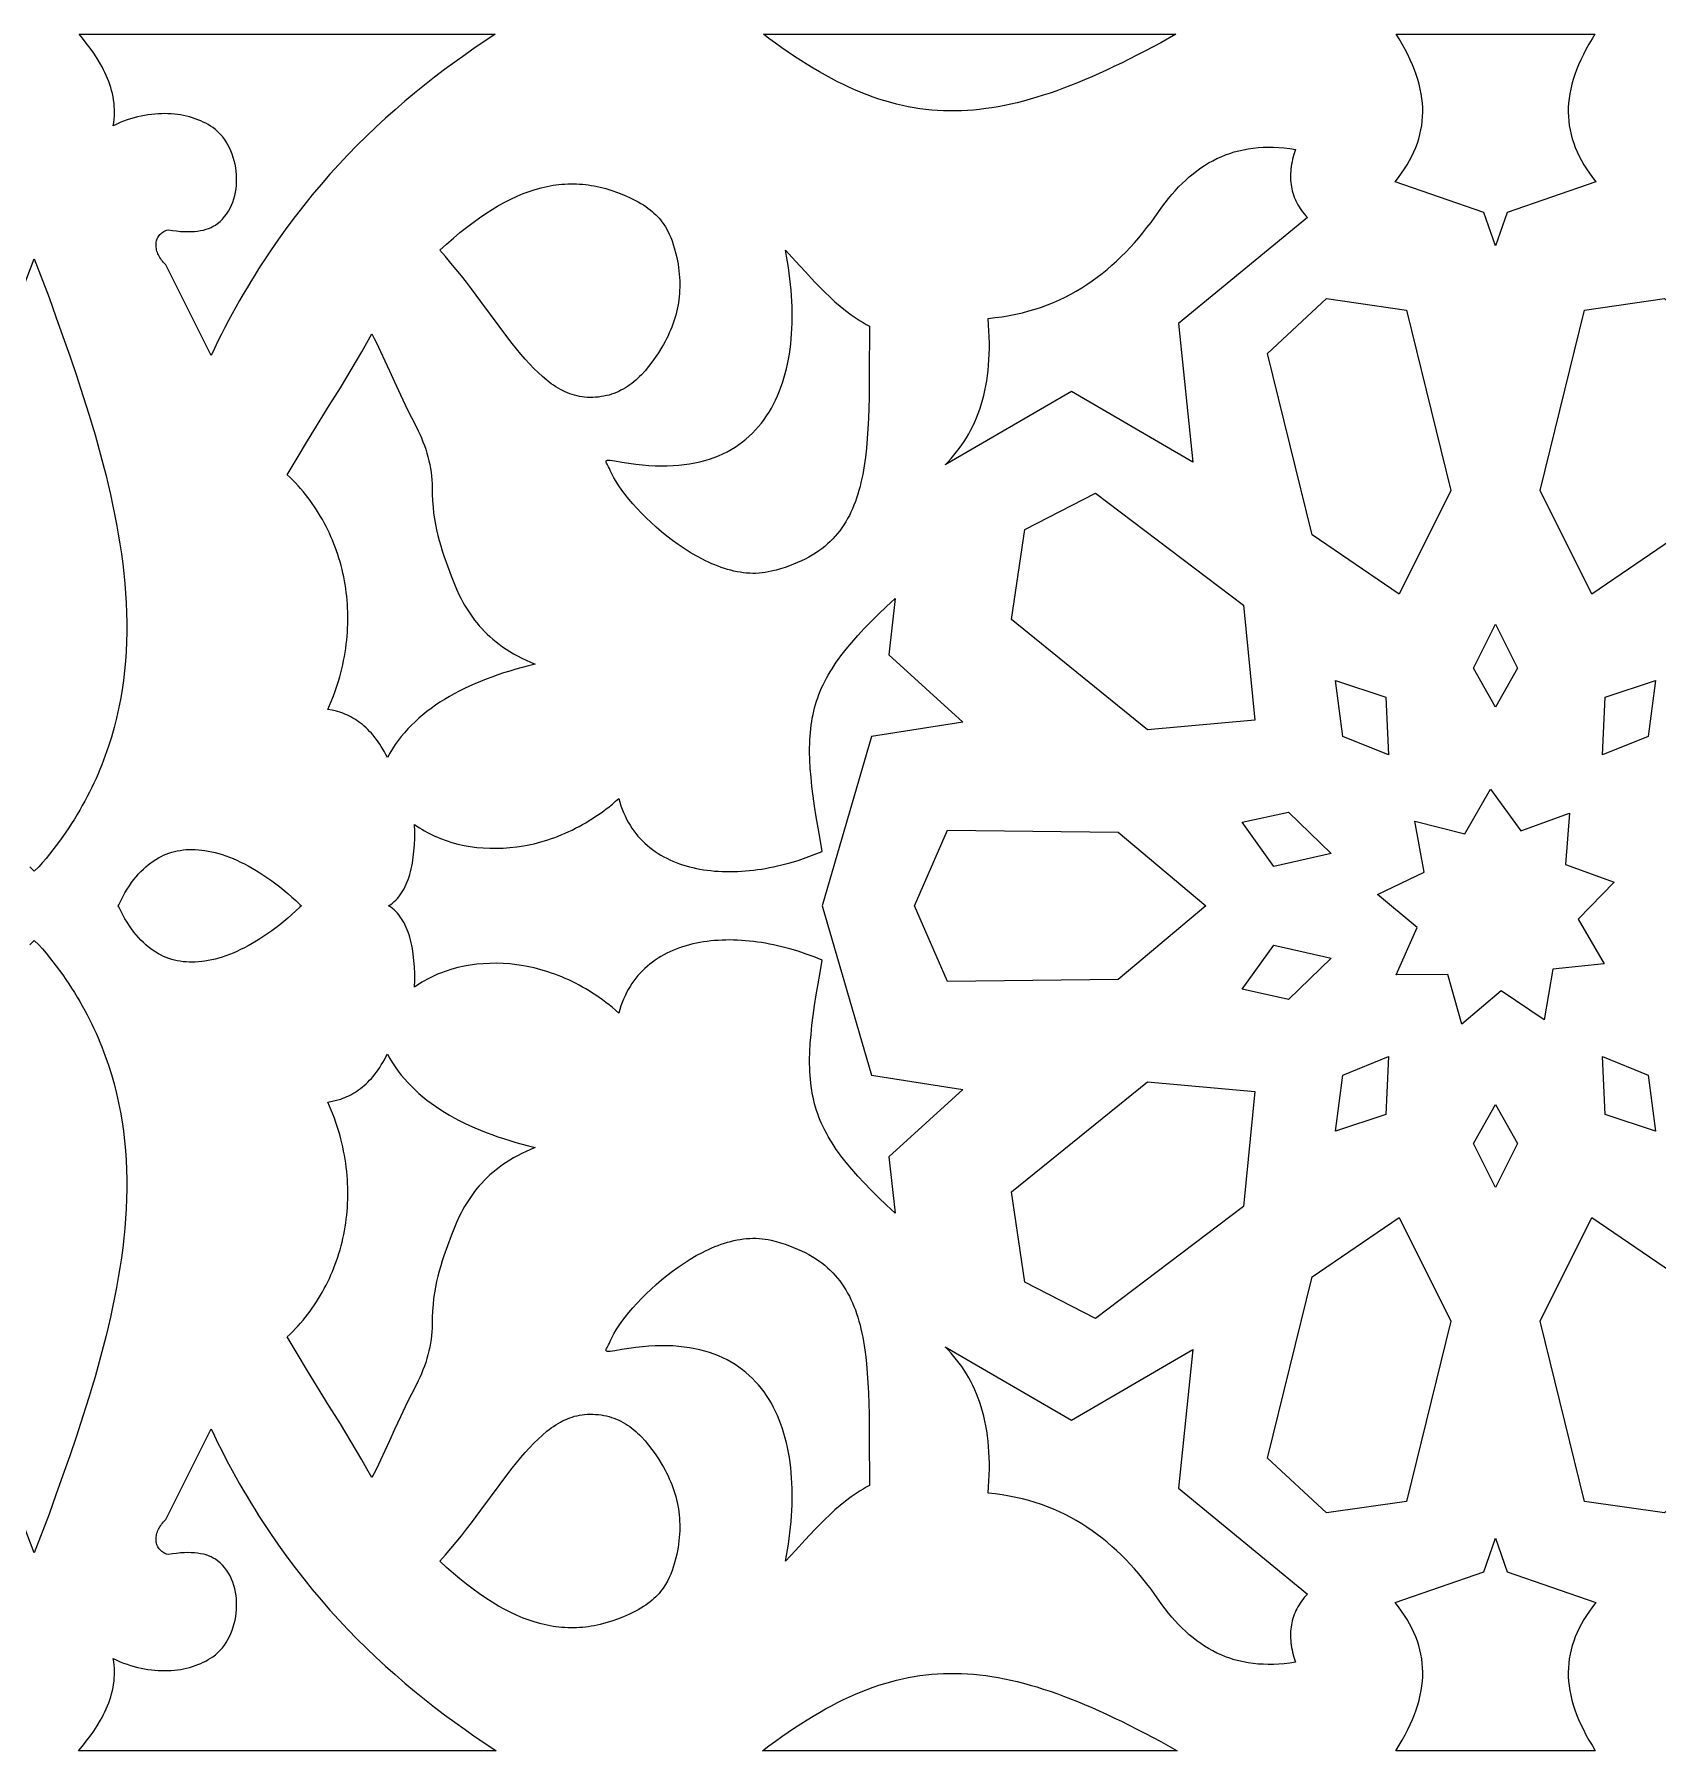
# Model space of a CAD drawing. Extents: x -575 to 575, y -425 to 425.
# Drawn here: x 272.4 to 348.1, y 285 to 365 of the extents above; entities that cross this region are included whole.
import ezdxf

# ---------------------------------------------------------------- set-up
doc = ezdxf.new("R2010")
doc.units = 0
doc.layers.add('LAYER_1', color=18, linetype='CONTINUOUS')

msp = doc.modelspace()

# ---------------------------------------------------------------- linework, layer by layer
at = {"layer": 'LAYER_1'}
for points in [[(293.476, 364.711), (292.992, 364.383), (292.512, 364.048), (292.035, 363.706), (291.562, 363.357), (291.092, 363), (290.626, 362.635), (290.164, 362.262), (289.707, 361.88), (289.254, 361.489), (288.805, 361.089), (288.361, 360.68), (287.922, 360.261), (287.487, 359.831), (287.058, 359.392), (286.634, 358.941), (286.215, 358.48), (285.802, 358.007), (285.394, 357.523), (284.993, 357.026), (284.597, 356.518), (284.207, 355.997), (283.823, 355.463), (283.446, 354.917), (283.075, 354.356), (282.892, 354.071), (282.711, 353.783), (282.532, 353.49), (282.354, 353.195), (282.178, 352.895), (282.004, 352.593), (281.831, 352.286), (281.661, 351.976), (281.492, 351.662), (281.325, 351.344), (281.159, 351.023), (280.996, 350.697), (280.835, 350.368), (280.675, 350.035), (278.565, 354.268), (278.511, 354.319), (278.461, 354.373), (278.413, 354.428), (278.369, 354.484), (278.329, 354.541), (278.291, 354.6), (278.257, 354.659), (278.226, 354.719), (278.199, 354.78), (278.176, 354.84), (278.156, 354.901), (278.14, 354.962), (278.127, 355.023), (278.118, 355.083), (278.114, 355.142), (278.113, 355.201), (278.116, 355.259), (278.123, 355.316), (278.134, 355.371), (278.149, 355.425), (278.168, 355.477), (278.192, 355.528), (278.22, 355.576), (278.252, 355.623), (278.289, 355.667), (278.33, 355.708), (278.376, 355.747), (278.426, 355.782), (278.481, 355.815), (278.54, 355.844), (278.604, 355.87), (278.673, 355.893), (278.874, 355.863), (279.066, 355.839), (279.25, 355.821), (279.426, 355.811), (279.594, 355.806), (279.754, 355.808), (279.907, 355.817), (280.052, 355.832), (280.19, 355.853), (280.321, 355.881), (280.446, 355.915), (280.564, 355.955), (280.675, 356.002), (280.78, 356.055), (280.88, 356.115), (280.973, 356.18), (281.094, 356.28), (281.206, 356.389), (281.309, 356.505), (281.402, 356.628), (281.487, 356.758), (281.563, 356.894), (281.631, 357.035), (281.69, 357.181), (281.74, 357.332), (281.782, 357.486), (281.816, 357.643), (281.841, 357.803), (281.858, 357.964), (281.867, 358.128), (281.869, 358.292), (281.862, 358.456), (281.848, 358.62), (281.826, 358.783), (281.796, 358.945), (281.759, 359.104), (281.714, 359.261), (281.662, 359.415), (281.603, 359.565), (281.537, 359.711), (281.464, 359.852), (281.384, 359.987), (281.297, 360.117), (281.203, 360.239), (281.103, 360.355), (280.996, 360.463), (280.883, 360.562), (280.763, 360.653), (280.656, 360.724), (280.546, 360.791), (280.431, 360.855), (280.313, 360.915), (280.192, 360.97), (280.067, 361.022), (279.939, 361.069), (279.808, 361.113), (279.674, 361.152), (279.538, 361.186), (279.399, 361.217), (279.257, 361.243), (279.113, 361.264), (278.967, 361.281), (278.818, 361.294), (278.668, 361.302), (278.516, 361.305), (278.362, 361.303), (278.207, 361.296), (278.05, 361.285), (277.893, 361.268), (277.734, 361.247), (277.574, 361.22), (277.413, 361.189), (277.252, 361.152), (277.09, 361.11), (276.928, 361.062), (276.766, 361.009), (276.603, 360.951), (276.441, 360.887), (276.279, 360.818), (276.117, 360.743), (276.143, 360.896), (276.161, 361.048), (276.173, 361.199), (276.177, 361.35), (276.176, 361.5), (276.168, 361.649), (276.154, 361.797), (276.134, 361.945), (276.109, 362.091), (276.078, 362.236), (276.042, 362.38), (276.001, 362.522), (275.956, 362.664), (275.906, 362.804), (275.852, 362.943), (275.794, 363.08), (275.731, 363.216), (275.666, 363.35), (275.597, 363.482), (275.525, 363.613), (275.372, 363.87), (275.209, 364.119), (275.039, 364.36), (274.862, 364.593), (274.68, 364.817), (274.524, 365), (293.914, 365)], [(324.934, 364.609), (324.186, 364.212), (323.82, 364.023), (323.459, 363.841), (323.103, 363.664), (322.751, 363.495), (322.404, 363.332), (322.061, 363.175), (321.723, 363.025), (321.388, 362.882), (321.058, 362.745), (320.732, 362.615), (320.409, 362.492), (320.09, 362.375), (319.775, 362.265), (319.462, 362.161), (319.154, 362.065), (318.848, 361.975), (318.545, 361.892), (318.245, 361.815), (317.947, 361.746), (317.652, 361.683), (317.36, 361.627), (317.069, 361.579), (316.781, 361.537), (316.495, 361.501), (316.211, 361.473), (315.928, 361.452), (315.647, 361.438), (315.368, 361.431), (315.089, 361.431), (314.812, 361.438), (314.536, 361.452), (314.261, 361.473), (313.987, 361.501), (313.713, 361.536), (313.44, 361.579), (313.167, 361.629), (312.894, 361.685), (312.622, 361.75), (312.349, 361.821), (312.076, 361.9), (311.803, 361.986), (311.529, 362.079), (311.255, 362.179), (310.98, 362.287), (310.705, 362.403), (310.428, 362.525), (310.15, 362.656), (309.871, 362.793), (309.59, 362.938), (309.308, 363.091), (309.024, 363.251), (308.739, 363.418), (308.451, 363.593), (308.162, 363.776), (307.87, 363.966), (307.576, 364.164), (307.279, 364.37), (306.98, 364.583), (306.677, 364.804), (306.415, 365), (325.645, 365)], [(345.032, 364.783), (344.887, 364.536), (344.752, 364.293), (344.628, 364.054), (344.514, 363.817), (344.409, 363.583), (344.315, 363.351), (344.232, 363.123), (344.158, 362.897), (344.094, 362.673), (344.041, 362.452), (343.997, 362.232), (343.964, 362.015), (343.94, 361.8), (343.927, 361.587), (343.924, 361.375), (343.93, 361.165), (343.947, 360.957), (343.973, 360.749), (344.01, 360.543), (344.056, 360.339), (344.112, 360.135), (344.178, 359.932), (344.254, 359.73), (344.34, 359.528), (344.436, 359.327), (344.541, 359.127), (344.657, 358.927), (344.782, 358.727), (344.916, 358.527), (345.061, 358.328), (345.215, 358.128), (341.085, 356.693), (340.535, 355.138), (339.985, 356.693), (335.855, 358.128), (336.009, 358.328), (336.154, 358.527), (336.289, 358.727), (336.414, 358.927), (336.529, 359.127), (336.634, 359.327), (336.73, 359.528), (336.816, 359.73), (336.892, 359.932), (336.958, 360.135), (337.014, 360.339), (337.061, 360.543), (337.097, 360.749), (337.124, 360.957), (337.14, 361.165), (337.147, 361.375), (337.143, 361.587), (337.13, 361.8), (337.107, 362.015), (337.073, 362.232), (337.03, 362.452), (336.976, 362.673), (336.913, 362.897), (336.839, 363.123), (336.755, 363.351), (336.661, 363.583), (336.557, 363.817), (336.442, 364.054), (336.318, 364.293), (336.183, 364.536), (336.038, 364.783), (335.903, 365), (345.167, 365)], [(330.188, 359.74), (330.437, 359.728), (330.69, 359.708), (330.949, 359.679), (331.212, 359.64), (331.137, 359.406), (331.077, 359.177), (331.052, 359.064), (331.031, 358.952), (331.014, 358.842), (331.001, 358.733), (330.991, 358.624), (330.984, 358.518), (330.982, 358.412), (330.982, 358.307), (330.987, 358.204), (330.995, 358.102), (331.007, 358.001), (331.023, 357.901), (331.042, 357.802), (331.065, 357.705), (331.091, 357.609), (331.121, 357.514), (331.155, 357.42), (331.193, 357.327), (331.234, 357.236), (331.278, 357.145), (331.327, 357.056), (331.379, 356.968), (331.434, 356.882), (331.494, 356.796), (331.557, 356.712), (331.623, 356.629), (331.693, 356.547), (331.767, 356.466), (325.769, 351.528), (326.436, 345.061), (320.771, 348.353), (314.884, 344.944), (315.025, 345.088), (315.161, 345.235), (315.292, 345.387), (315.419, 345.543), (315.541, 345.703), (315.659, 345.866), (315.772, 346.035), (315.88, 346.207), (315.983, 346.384), (316.082, 346.565), (316.175, 346.75), (316.264, 346.94), (316.347, 347.134), (316.425, 347.333), (316.498, 347.537), (316.566, 347.745), (316.629, 347.959), (316.686, 348.176), (316.737, 348.399), (316.783, 348.627), (316.824, 348.86), (316.859, 349.097), (316.888, 349.34), (316.911, 349.588), (316.929, 349.841), (316.941, 350.099), (316.946, 350.363), (316.946, 350.632), (316.94, 350.907), (316.927, 351.187), (316.909, 351.472), (316.884, 351.763), (317.217, 351.799), (317.543, 351.843), (317.863, 351.897), (318.177, 351.959), (318.485, 352.031), (318.787, 352.11), (319.083, 352.198), (319.373, 352.295), (319.657, 352.399), (319.936, 352.512), (320.21, 352.632), (320.477, 352.76), (320.74, 352.896), (320.997, 353.039), (321.25, 353.189), (321.497, 353.347), (321.739, 353.512), (321.976, 353.684), (322.209, 353.862), (322.437, 354.047), (322.66, 354.239), (322.879, 354.437), (323.093, 354.642), (323.304, 354.852), (323.51, 355.069), (323.711, 355.291), (323.909, 355.519), (324.103, 355.753), (324.293, 355.992), (324.48, 356.236), (324.662, 356.486), (324.841, 356.741), (324.989, 356.949), (325.139, 357.151), (325.291, 357.345), (325.446, 357.533), (325.604, 357.713), (325.765, 357.887), (325.929, 358.053), (326.096, 358.211), (326.266, 358.363), (326.439, 358.507), (326.615, 358.643), (326.795, 358.772), (326.978, 358.893), (327.164, 359.006), (327.354, 359.112), (327.548, 359.209), (327.746, 359.299), (327.947, 359.381), (328.152, 359.454), (328.362, 359.52), (328.575, 359.577), (328.792, 359.626), (329.014, 359.666), (329.24, 359.698), (329.47, 359.721), (329.705, 359.736), (329.944, 359.742)], [(297.573, 358.035), (297.71, 358.031), (297.847, 358.024), (297.983, 358.014), (298.12, 358), (298.256, 357.983), (298.393, 357.963), (298.53, 357.939), (298.803, 357.881), (299.077, 357.811), (299.351, 357.727), (299.625, 357.629), (299.901, 357.519), (300.177, 357.396), (300.455, 357.259), (300.584, 357.191), (300.706, 357.12), (300.822, 357.049), (300.932, 356.975), (301.037, 356.901), (301.136, 356.825), (301.229, 356.748), (301.317, 356.67), (301.4, 356.591), (301.478, 356.512), (301.552, 356.431), (301.621, 356.351), (301.685, 356.269), (301.746, 356.187), (301.855, 356.023), (301.95, 355.858), (302.033, 355.694), (302.104, 355.532), (302.165, 355.371), (302.217, 355.214), (302.263, 355.06), (302.339, 354.768), (302.376, 354.609), (302.409, 354.45), (302.438, 354.293), (302.462, 354.136), (302.482, 353.981), (302.498, 353.827), (302.509, 353.674), (302.516, 353.522), (302.52, 353.371), (302.519, 353.221), (302.514, 353.072), (302.504, 352.924), (302.491, 352.777), (302.474, 352.631), (302.453, 352.486), (302.428, 352.342), (302.399, 352.199), (302.367, 352.057), (302.33, 351.916), (302.29, 351.775), (302.246, 351.636), (302.198, 351.497), (302.147, 351.36), (302.092, 351.223), (302.033, 351.087), (301.971, 350.952), (301.906, 350.818), (301.836, 350.685), (301.764, 350.552), (301.688, 350.42), (301.525, 350.159), (301.376, 349.936), (301.222, 349.722), (301.064, 349.517), (300.901, 349.322), (300.732, 349.139), (300.645, 349.051), (300.557, 348.967), (300.466, 348.885), (300.374, 348.807), (300.281, 348.733), (300.185, 348.662), (300.087, 348.594), (299.987, 348.53), (299.885, 348.47), (299.78, 348.414), (299.674, 348.362), (299.565, 348.314), (299.453, 348.27), (299.339, 348.231), (299.222, 348.195), (299.103, 348.165), (298.981, 348.139), (298.856, 348.118), (298.728, 348.101), (298.597, 348.09), (298.464, 348.083), (298.327, 348.082), (298.205, 348.086), (298.085, 348.095), (297.966, 348.109), (297.849, 348.128), (297.733, 348.153), (297.618, 348.182), (297.505, 348.216), (297.392, 348.255), (297.281, 348.298), (297.171, 348.346), (297.062, 348.398), (296.954, 348.455), (296.847, 348.516), (296.74, 348.581), (296.635, 348.65), (296.53, 348.723), (296.426, 348.8), (296.323, 348.88), (296.118, 349.052), (295.915, 349.238), (295.713, 349.437), (295.513, 349.648), (295.313, 349.87), (295.113, 350.103), (294.913, 350.346), (294.713, 350.598), (294.511, 350.858), (294.103, 351.4), (293.256, 352.55), (292.809, 353.146), (292.579, 353.446), (292.343, 353.746), (292.101, 354.046), (291.854, 354.345), (291.599, 354.643), (291.338, 354.937), (291.655, 355.226), (291.968, 355.5), (292.277, 355.759), (292.584, 356.005), (292.887, 356.236), (293.187, 356.453), (293.485, 356.656), (293.779, 356.844), (294.071, 357.019), (294.361, 357.18), (294.648, 357.326), (294.934, 357.459), (295.217, 357.578), (295.499, 357.683), (295.779, 357.775), (296.058, 357.852), (296.336, 357.916), (296.474, 357.943), (296.612, 357.966), (296.75, 357.986), (296.888, 358.003), (297.025, 358.016), (297.162, 358.026), (297.3, 358.032), (297.436, 358.035)], [(307.907, 354.438), (308.361, 353.943), (308.813, 353.458), (309.041, 353.221), (309.272, 352.99), (309.507, 352.764), (309.748, 352.544), (309.994, 352.332), (310.248, 352.128), (310.51, 351.932), (310.645, 351.838), (310.782, 351.746), (310.922, 351.657), (311.065, 351.57), (311.21, 351.486), (311.359, 351.405), (311.353, 349.13), (311.348, 348.598), (311.341, 348.082), (311.329, 347.58), (311.312, 347.094), (311.288, 346.622), (311.258, 346.166), (311.219, 345.725), (311.172, 345.299), (311.114, 344.888), (311.081, 344.688), (311.045, 344.492), (311.006, 344.3), (310.964, 344.111), (310.919, 343.927), (310.87, 343.746), (310.818, 343.569), (310.762, 343.396), (310.702, 343.226), (310.638, 343.061), (310.571, 342.899), (310.499, 342.741), (310.423, 342.587), (310.343, 342.436), (310.258, 342.29), (310.169, 342.147), (310.075, 342.008), (309.975, 341.873), (309.871, 341.742), (309.762, 341.615), (309.648, 341.491), (309.528, 341.371), (309.403, 341.256), (309.272, 341.144), (309.135, 341.035), (308.993, 340.931), (308.844, 340.831), (308.69, 340.734), (308.529, 340.641), (308.362, 340.552), (308.188, 340.467), (308.008, 340.386), (307.821, 340.309), (307.627, 340.235), (307.427, 340.166), (307.219, 340.1), (307.004, 340.038), (306.781, 339.98), (306.641, 339.949), (306.499, 339.924), (306.356, 339.905), (306.213, 339.892), (306.068, 339.886), (305.923, 339.885), (305.777, 339.89), (305.631, 339.9), (305.484, 339.916), (305.336, 339.937), (305.189, 339.963), (305.041, 339.994), (304.893, 340.03), (304.745, 340.07), (304.597, 340.115), (304.449, 340.164), (304.302, 340.218), (304.155, 340.275), (304.008, 340.336), (303.862, 340.401), (303.716, 340.47), (303.571, 340.542), (303.283, 340.696), (302.999, 340.862), (302.72, 341.038), (302.446, 341.224), (302.178, 341.418), (301.916, 341.62), (301.662, 341.827), (301.416, 342.039), (301.179, 342.255), (300.951, 342.473), (300.734, 342.692), (300.527, 342.911), (300.332, 343.129), (300.149, 343.345), (299.98, 343.556), (299.824, 343.763), (299.683, 343.964), (299.557, 344.158), (299.447, 344.343), (299.354, 344.519), (299.278, 344.683), (299.24, 344.768), (299.202, 344.844), (299.134, 344.97), (299.109, 345.021), (299.092, 345.063), (299.085, 345.098), (299.087, 345.112), (299.091, 345.124), (299.099, 345.135), (299.111, 345.143), (299.148, 345.155), (299.203, 345.159), (299.279, 345.155), (299.377, 345.145), (299.5, 345.127), (299.827, 345.072), (300.15, 345.019), (300.466, 344.975), (300.775, 344.94), (301.076, 344.915), (301.369, 344.899), (301.655, 344.892), (301.934, 344.894), (302.206, 344.904), (302.47, 344.924), (302.727, 344.951), (302.977, 344.987), (303.22, 345.031), (303.456, 345.083), (303.685, 345.142), (303.907, 345.21), (304.123, 345.285), (304.331, 345.367), (304.533, 345.457), (304.728, 345.554), (304.917, 345.658), (305.098, 345.768), (305.274, 345.885), (305.443, 346.009), (305.605, 346.14), (305.761, 346.276), (305.911, 346.419), (306.054, 346.567), (306.192, 346.722), (306.323, 346.882), (306.448, 347.047), (306.567, 347.218), (306.68, 347.394), (306.787, 347.576), (306.888, 347.762), (306.983, 347.953), (307.073, 348.149), (307.157, 348.349), (307.235, 348.554), (307.307, 348.763), (307.374, 348.976), (307.435, 349.192), (307.491, 349.413), (307.542, 349.638), (307.587, 349.865), (307.626, 350.097), (307.661, 350.331), (307.69, 350.569), (307.714, 350.809), (307.734, 351.052), (307.748, 351.298), (307.757, 351.547), (307.761, 351.797), (307.76, 352.05), (307.754, 352.305), (307.744, 352.562), (307.728, 352.821), (307.709, 353.081), (307.684, 353.343), (307.655, 353.606), (307.621, 353.871), (307.583, 354.136), (307.541, 354.403), (307.494, 354.67), (307.443, 354.937)], [(336.384, 352.146), (338.447, 343.742), (336.042, 338.92), (331.996, 341.686), (329.902, 350.131), (332.658, 352.684)], [(351.169, 350.131), (349.074, 341.686), (345.028, 338.92), (342.623, 343.742), (344.686, 352.146), (348.412, 352.684)], [(288.275, 350.832), (288.38, 350.629), (288.579, 350.22), (288.776, 349.792), (288.985, 349.325), (289.222, 348.802), (289.501, 348.202), (289.838, 347.508), (290.032, 347.119), (290.246, 346.699), (290.328, 346.533), (290.407, 346.365), (290.481, 346.194), (290.552, 346.021), (290.617, 345.846), (290.678, 345.669), (290.734, 345.491), (290.785, 345.312), (290.83, 345.132), (290.87, 344.952), (290.905, 344.773), (290.933, 344.594), (290.955, 344.415), (290.971, 344.238), (290.98, 344.062), (290.982, 343.888), (290.986, 343.572), (290.998, 343.269), (291.02, 342.977), (291.05, 342.696), (291.088, 342.425), (291.134, 342.162), (291.186, 341.906), (291.244, 341.657), (291.308, 341.413), (291.377, 341.174), (291.451, 340.937), (291.528, 340.703), (291.693, 340.238), (291.866, 339.77), (291.988, 339.456), (292.118, 339.148), (292.259, 338.846), (292.334, 338.697), (292.412, 338.55), (292.494, 338.405), (292.579, 338.262), (292.668, 338.12), (292.761, 337.98), (292.858, 337.842), (292.96, 337.707), (293.066, 337.573), (293.177, 337.441), (293.293, 337.311), (293.415, 337.184), (293.542, 337.058), (293.674, 336.936), (293.813, 336.815), (293.957, 336.697), (294.108, 336.581), (294.265, 336.467), (294.429, 336.357), (294.6, 336.248), (294.778, 336.143), (294.963, 336.04), (295.155, 335.94), (295.356, 335.842), (295.564, 335.748), (295.78, 335.656), (295.477, 335.581), (295.178, 335.502), (294.884, 335.42), (294.596, 335.334), (294.312, 335.245), (294.034, 335.152), (293.761, 335.055), (293.494, 334.955), (293.232, 334.851), (292.976, 334.743), (292.726, 334.632), (292.481, 334.516), (292.242, 334.396), (292.009, 334.273), (291.781, 334.145), (291.56, 334.013), (291.345, 333.877), (291.136, 333.737), (290.933, 333.593), (290.737, 333.444), (290.546, 333.291), (290.363, 333.133), (290.185, 332.971), (290.015, 332.805), (289.851, 332.634), (289.693, 332.459), (289.543, 332.278), (289.399, 332.093), (289.262, 331.904), (289.133, 331.709), (289.01, 331.51), (288.894, 331.306), (288.826, 331.439), (288.755, 331.568), (288.684, 331.692), (288.611, 331.812), (288.537, 331.927), (288.462, 332.037), (288.385, 332.143), (288.308, 332.244), (288.229, 332.341), (288.148, 332.434), (288.067, 332.523), (287.984, 332.608), (287.901, 332.688), (287.816, 332.765), (287.73, 332.838), (287.643, 332.907), (287.555, 332.972), (287.466, 333.033), (287.375, 333.091), (287.284, 333.145), (287.192, 333.196), (287.099, 333.243), (287.005, 333.287), (286.91, 333.327), (286.814, 333.364), (286.717, 333.398), (286.52, 333.457), (286.32, 333.504), (286.117, 333.54), (286.2, 333.729), (286.279, 333.918), (286.354, 334.107), (286.425, 334.297), (286.492, 334.487), (286.555, 334.677), (286.614, 334.868), (286.67, 335.058), (286.721, 335.248), (286.769, 335.439), (286.813, 335.629), (286.853, 335.82), (286.889, 336.01), (286.922, 336.2), (286.951, 336.39), (286.976, 336.579), (286.998, 336.769), (287.016, 336.958), (287.03, 337.146), (287.041, 337.334), (287.048, 337.522), (287.051, 337.709), (287.051, 337.895), (287.047, 338.081), (287.04, 338.266), (287.03, 338.45), (287.016, 338.634), (286.998, 338.817), (286.977, 338.999), (286.953, 339.18), (286.925, 339.36), (286.894, 339.539), (286.859, 339.717), (286.821, 339.894), (286.78, 340.07), (286.735, 340.245), (286.687, 340.418), (286.636, 340.59), (286.582, 340.761), (286.525, 340.931), (286.464, 341.099), (286.4, 341.265), (286.333, 341.431), (286.263, 341.594), (286.189, 341.756), (286.113, 341.917), (286.033, 342.075), (285.951, 342.232), (285.865, 342.388), (285.776, 342.541), (285.685, 342.693), (285.59, 342.842), (285.493, 342.99), (285.392, 343.136), (285.289, 343.28), (285.182, 343.421), (285.073, 343.561), (284.961, 343.698), (284.846, 343.833), (284.728, 343.966), (284.608, 344.096), (284.484, 344.225), (284.358, 344.35), (284.229, 344.474), (284.454, 344.863), (284.686, 345.257), (285.171, 346.059), (286.188, 347.701), (286.702, 348.534), (287.209, 349.37), (287.457, 349.789), (287.699, 350.206), (287.935, 350.623), (288.164, 351.038)], [(328.797, 338.405), (329.321, 333.05), (324.312, 332.593), (317.976, 337.728), (318.593, 341.927), (321.89, 343.627)], [(312.266, 336.09), (315.71, 332.952), (311.462, 332.289), (309.151, 324.396), (311.462, 316.502), (315.71, 315.84), (312.266, 312.701), (312.552, 310.079), (312.158, 310.447), (311.787, 310.803), (311.44, 311.147), (311.115, 311.482), (310.812, 311.807), (310.532, 312.126), (310.272, 312.437), (310.15, 312.591), (310.033, 312.744), (309.922, 312.896), (309.815, 313.047), (309.713, 313.198), (309.616, 313.348), (309.524, 313.498), (309.436, 313.647), (309.353, 313.797), (309.275, 313.946), (309.201, 314.096), (309.132, 314.247), (309.067, 314.398), (309.006, 314.55), (308.95, 314.703), (308.897, 314.857), (308.849, 315.012), (308.805, 315.168), (308.765, 315.327), (308.729, 315.486), (308.697, 315.648), (308.669, 315.812), (308.644, 315.978), (308.623, 316.146), (308.606, 316.317), (308.592, 316.49), (308.582, 316.667), (308.575, 316.846), (308.572, 317.028), (308.572, 317.214), (308.581, 317.596), (308.603, 317.993), (308.636, 318.406), (308.681, 318.836), (308.737, 319.286), (308.803, 319.755), (308.878, 320.246), (308.964, 320.759), (309.057, 321.296), (309.16, 321.858), (308.785, 322.011), (308.408, 322.15), (308.03, 322.277), (307.65, 322.391), (307.271, 322.491), (307.081, 322.536), (306.891, 322.578), (306.702, 322.616), (306.513, 322.651), (306.325, 322.682), (306.137, 322.709), (305.95, 322.734), (305.764, 322.754), (305.579, 322.771), (305.394, 322.784), (305.211, 322.794), (305.029, 322.8), (304.848, 322.803), (304.668, 322.801), (304.49, 322.796), (304.314, 322.787), (304.139, 322.774), (303.966, 322.758), (303.794, 322.737), (303.625, 322.713), (303.457, 322.685), (303.292, 322.653), (303.129, 322.617), (302.968, 322.577), (302.81, 322.533), (302.654, 322.485), (302.5, 322.432), (302.349, 322.376), (302.201, 322.316), (302.056, 322.251), (301.914, 322.183), (301.775, 322.11), (301.639, 322.033), (301.506, 321.952), (301.377, 321.866), (301.251, 321.776), (301.128, 321.682), (301.01, 321.584), (300.894, 321.481), (300.783, 321.374), (300.675, 321.262), (300.572, 321.146), (300.473, 321.025), (300.377, 320.9), (300.286, 320.771), (300.2, 320.637), (300.118, 320.498), (300.04, 320.355), (299.967, 320.207), (299.899, 320.054), (299.835, 319.897), (299.777, 319.735), (299.723, 319.568), (299.675, 319.397), (299.527, 319.528), (299.377, 319.654), (299.226, 319.776), (299.074, 319.895), (298.92, 320.009), (298.766, 320.12), (298.611, 320.226), (298.455, 320.329), (298.298, 320.427), (298.141, 320.522), (297.982, 320.613), (297.824, 320.701), (297.664, 320.784), (297.504, 320.864), (297.344, 320.94), (297.183, 321.012), (297.022, 321.081), (296.86, 321.146), (296.698, 321.207), (296.537, 321.265), (296.375, 321.319), (296.213, 321.369), (296.051, 321.416), (295.889, 321.46), (295.727, 321.5), (295.565, 321.537), (295.404, 321.57), (295.243, 321.6), (294.922, 321.649), (294.603, 321.685), (294.287, 321.708), (293.974, 321.718), (293.664, 321.715), (293.358, 321.7), (293.056, 321.672), (292.759, 321.632), (292.468, 321.58), (292.182, 321.517), (291.903, 321.442), (291.63, 321.355), (291.365, 321.258), (291.235, 321.205), (291.107, 321.149), (290.981, 321.091), (290.858, 321.03), (290.736, 320.966), (290.617, 320.9), (290.5, 320.831), (290.385, 320.76), (290.273, 320.686), (290.164, 320.61), (290.17, 320.931), (290.167, 321.245), (290.155, 321.551), (290.133, 321.848), (290.101, 322.136), (290.058, 322.412), (290.033, 322.546), (290.004, 322.677), (289.973, 322.805), (289.939, 322.93), (289.902, 323.051), (289.862, 323.169), (289.82, 323.283), (289.774, 323.393), (289.725, 323.5), (289.672, 323.603), (289.617, 323.701), (289.558, 323.796), (289.496, 323.886), (289.431, 323.972), (289.362, 324.053), (289.29, 324.13), (289.215, 324.202), (289.136, 324.269), (289.053, 324.331), (288.967, 324.388), (288.943, 324.388), (288.955, 324.396), (288.943, 324.403), (288.967, 324.403), (289.053, 324.46), (289.136, 324.522), (289.215, 324.59), (289.29, 324.662), (289.362, 324.738), (289.431, 324.82), (289.496, 324.905), (289.558, 324.996), (289.617, 325.09), (289.672, 325.189), (289.725, 325.291), (289.774, 325.398), (289.82, 325.509), (289.862, 325.623), (289.902, 325.74), (289.939, 325.862), (289.973, 325.986), (290.004, 326.114), (290.033, 326.245), (290.058, 326.379), (290.101, 326.656), (290.133, 326.943), (290.155, 327.24), (290.167, 327.547), (290.17, 327.861), (290.164, 328.182), (290.273, 328.106), (290.385, 328.032), (290.5, 327.96), (290.617, 327.891), (290.736, 327.825), (290.858, 327.761), (290.981, 327.7), (291.107, 327.642), (291.235, 327.587), (291.365, 327.534), (291.63, 327.436), (291.903, 327.35), (292.182, 327.275), (292.468, 327.211), (292.759, 327.159), (293.056, 327.119), (293.358, 327.092), (293.664, 327.076), (293.974, 327.074), (294.287, 327.084), (294.603, 327.107), (294.922, 327.143), (295.243, 327.192), (295.404, 327.222), (295.565, 327.255), (295.727, 327.291), (295.889, 327.331), (296.051, 327.375), (296.213, 327.422), (296.375, 327.473), (296.537, 327.527), (296.698, 327.584), (296.86, 327.646), (297.022, 327.711), (297.183, 327.779), (297.344, 327.852), (297.504, 327.928), (297.664, 328.007), (297.824, 328.091), (297.982, 328.178), (298.141, 328.269), (298.298, 328.364), (298.455, 328.463), (298.611, 328.565), (298.766, 328.672), (298.92, 328.782), (299.074, 328.897), (299.226, 329.015), (299.377, 329.137), (299.527, 329.264), (299.675, 329.394), (299.723, 329.223), (299.777, 329.056), (299.835, 328.894), (299.899, 328.737), (299.967, 328.585), (300.04, 328.437), (300.118, 328.294), (300.2, 328.155), (300.286, 328.021), (300.377, 327.891), (300.473, 327.766), (300.572, 327.646), (300.675, 327.529), (300.783, 327.418), (300.894, 327.311), (301.01, 327.208), (301.128, 327.109), (301.251, 327.015), (301.377, 326.925), (301.506, 326.84), (301.639, 326.759), (301.775, 326.682), (301.914, 326.609), (302.056, 326.54), (302.201, 326.476), (302.349, 326.415), (302.5, 326.359), (302.654, 326.307), (302.81, 326.259), (302.968, 326.215), (303.129, 326.175), (303.292, 326.139), (303.457, 326.106), (303.625, 326.078), (303.794, 326.054), (303.966, 326.034), (304.139, 326.017), (304.314, 326.004), (304.49, 325.995), (304.668, 325.99), (304.848, 325.989), (305.029, 325.991), (305.211, 325.997), (305.394, 326.007), (305.579, 326.02), (305.764, 326.037), (305.95, 326.058), (306.137, 326.082), (306.325, 326.11), (306.513, 326.141), (306.702, 326.176), (306.891, 326.214), (307.081, 326.255), (307.271, 326.3), (307.65, 326.401), (308.03, 326.514), (308.408, 326.641), (308.785, 326.781), (309.16, 326.933), (309.057, 327.495), (308.964, 328.032), (308.878, 328.546), (308.803, 329.036), (308.737, 329.506), (308.681, 329.955), (308.636, 330.386), (308.603, 330.799), (308.581, 331.196), (308.572, 331.577), (308.572, 331.763), (308.575, 331.946), (308.582, 332.125), (308.592, 332.301), (308.606, 332.475), (308.623, 332.645), (308.644, 332.814), (308.669, 332.98), (308.697, 333.143), (308.729, 333.305), (308.765, 333.465), (308.805, 333.623), (308.849, 333.78), (308.897, 333.935), (308.95, 334.089), (309.006, 334.242), (309.067, 334.394), (309.132, 334.545), (309.201, 334.695), (309.275, 334.845), (309.353, 334.995), (309.436, 335.144), (309.524, 335.294), (309.616, 335.444), (309.713, 335.594), (309.815, 335.744), (309.922, 335.895), (310.033, 336.047), (310.15, 336.2), (310.272, 336.354), (310.532, 336.666), (310.812, 336.984), (311.115, 337.31), (311.44, 337.644), (311.787, 337.989), (312.158, 338.344), (312.552, 338.713)], [(341.555, 335.463), (340.535, 333.656), (339.515, 335.463), (340.535, 337.515)], [(335.424, 334.113), (335.544, 331.424), (333.415, 332.282), (333.078, 334.889)], [(347.655, 332.282), (345.527, 331.424), (345.647, 334.113), (347.992, 334.889)], [(341.717, 327.884), (343.977, 328.717), (343.801, 326.315), (346.067, 325.501), (344.389, 323.775), (345.601, 321.694), (343.205, 321.451), (342.797, 319.078), (340.805, 320.431), (338.966, 318.876), (338.31, 321.192), (335.902, 321.182), (336.889, 323.379), (335.038, 324.919), (337.206, 325.967), (336.778, 328.337), (339.113, 327.747), (340.308, 329.836)], [(332.878, 326.838), (330.198, 326.23), (328.732, 328.286), (330.893, 328.761)], [(322.95, 327.823), (327.04, 324.396), (322.95, 320.968), (314.993, 320.864), (313.453, 324.396), (314.993, 327.927)], [(279.94, 327.019), (280.089, 327.01), (280.24, 326.996), (280.393, 326.975), (280.549, 326.949), (280.708, 326.917), (280.869, 326.878), (281.032, 326.834), (281.198, 326.783), (281.365, 326.726), (281.535, 326.663), (281.707, 326.594), (281.881, 326.519), (282.056, 326.437), (282.233, 326.349), (282.412, 326.254), (282.592, 326.154), (282.773, 326.047), (282.955, 325.933), (283.139, 325.814), (283.323, 325.688), (283.508, 325.556), (283.694, 325.418), (283.881, 325.274), (284.068, 325.124), (284.255, 324.967), (284.442, 324.805), (284.63, 324.636), (284.818, 324.462), (284.887, 324.396), (284.818, 324.329), (284.63, 324.155), (284.442, 323.987), (284.255, 323.824), (284.068, 323.668), (283.881, 323.517), (283.694, 323.373), (283.508, 323.235), (283.323, 323.103), (283.139, 322.978), (282.955, 322.858), (282.773, 322.745), (282.592, 322.638), (282.412, 322.537), (282.233, 322.443), (282.056, 322.355), (281.881, 322.273), (281.707, 322.197), (281.535, 322.128), (281.365, 322.065), (281.198, 322.008), (281.032, 321.958), (280.869, 321.913), (280.708, 321.875), (280.549, 321.842), (280.393, 321.816), (280.24, 321.796), (280.089, 321.781), (279.94, 321.772), (279.795, 321.769), (279.652, 321.771), (279.511, 321.779), (279.373, 321.793), (279.237, 321.812), (279.104, 321.836), (278.973, 321.866), (278.844, 321.901), (278.716, 321.942), (278.591, 321.988), (278.467, 322.04), (278.345, 322.098), (278.224, 322.162), (278.104, 322.232), (277.986, 322.308), (277.869, 322.391), (277.753, 322.481), (277.638, 322.578), (277.524, 322.682), (277.411, 322.793), (277.299, 322.912), (277.189, 323.039), (277.081, 323.174), (276.974, 323.317), (276.868, 323.468), (276.764, 323.628), (276.663, 323.796), (276.563, 323.974), (276.466, 324.16), (276.372, 324.355), (276.353, 324.396), (276.372, 324.436), (276.466, 324.632), (276.563, 324.818), (276.663, 324.995), (276.764, 325.164), (276.868, 325.323), (276.974, 325.475), (277.081, 325.618), (277.189, 325.753), (277.299, 325.88), (277.411, 325.999), (277.524, 326.11), (277.638, 326.214), (277.753, 326.31), (277.869, 326.4), (277.986, 326.483), (278.104, 326.559), (278.224, 326.629), (278.345, 326.693), (278.467, 326.751), (278.591, 326.803), (278.716, 326.85), (278.844, 326.89), (278.973, 326.926), (279.104, 326.955), (279.237, 326.98), (279.373, 326.999), (279.511, 327.012), (279.652, 327.02), (279.795, 327.023)], [(332.878, 321.953), (330.893, 320.031), (328.732, 320.505), (330.198, 322.561)], [(289.01, 317.281), (289.133, 317.082), (289.262, 316.888), (289.399, 316.698), (289.543, 316.513), (289.693, 316.333), (289.851, 316.157), (290.015, 315.986), (290.185, 315.82), (290.363, 315.658), (290.546, 315.501), (290.737, 315.348), (290.933, 315.199), (291.136, 315.054), (291.345, 314.914), (291.56, 314.778), (291.781, 314.647), (292.009, 314.519), (292.242, 314.395), (292.481, 314.276), (292.726, 314.16), (292.976, 314.048), (293.232, 313.94), (293.494, 313.836), (293.761, 313.736), (294.034, 313.639), (294.312, 313.547), (294.596, 313.457), (294.884, 313.372), (295.178, 313.289), (295.477, 313.211), (295.78, 313.135), (295.564, 313.044), (295.356, 312.949), (295.155, 312.852), (294.963, 312.752), (294.778, 312.649), (294.6, 312.543), (294.429, 312.435), (294.265, 312.324), (294.108, 312.211), (293.957, 312.095), (293.813, 311.977), (293.674, 311.856), (293.542, 311.733), (293.415, 311.608), (293.293, 311.48), (293.177, 311.351), (293.066, 311.219), (292.96, 311.085), (292.858, 310.949), (292.761, 310.811), (292.668, 310.671), (292.579, 310.53), (292.494, 310.386), (292.412, 310.241), (292.334, 310.094), (292.259, 309.945), (292.118, 309.643), (291.988, 309.335), (291.866, 309.022), (291.693, 308.553), (291.528, 308.088), (291.451, 307.854), (291.377, 307.618), (291.308, 307.378), (291.244, 307.134), (291.186, 306.885), (291.134, 306.63), (291.088, 306.366), (291.05, 306.095), (291.02, 305.814), (290.998, 305.522), (290.986, 305.219), (290.982, 304.904), (290.98, 304.73), (290.971, 304.554), (290.955, 304.376), (290.933, 304.198), (290.905, 304.019), (290.87, 303.839), (290.83, 303.659), (290.785, 303.48), (290.734, 303.301), (290.678, 303.123), (290.617, 302.946), (290.552, 302.771), (290.481, 302.597), (290.407, 302.426), (290.328, 302.258), (290.246, 302.093), (290.032, 301.673), (289.838, 301.284), (289.501, 300.589), (289.222, 299.99), (288.985, 299.466), (288.776, 299), (288.579, 298.572), (288.38, 298.162), (288.275, 297.959), (288.164, 297.753), (287.935, 298.169), (287.699, 298.585), (287.457, 299.003), (287.209, 299.421), (286.702, 300.257), (286.188, 301.09), (285.171, 302.733), (284.686, 303.534), (284.454, 303.928), (284.229, 304.318), (284.358, 304.441), (284.484, 304.567), (284.608, 304.695), (284.728, 304.826), (284.846, 304.958), (284.961, 305.094), (285.073, 305.231), (285.182, 305.37), (285.289, 305.512), (285.392, 305.656), (285.493, 305.801), (285.59, 305.949), (285.685, 306.099), (285.776, 306.25), (285.865, 306.404), (285.951, 306.559), (286.033, 306.716), (286.113, 306.875), (286.189, 307.035), (286.263, 307.197), (286.333, 307.361), (286.4, 307.526), (286.464, 307.693), (286.525, 307.861), (286.582, 308.03), (286.636, 308.201), (286.687, 308.373), (286.735, 308.547), (286.78, 308.722), (286.821, 308.897), (286.859, 309.074), (286.894, 309.252), (286.925, 309.432), (286.953, 309.612), (286.977, 309.793), (286.998, 309.975), (287.016, 310.157), (287.03, 310.341), (287.04, 310.525), (287.047, 310.711), (287.051, 310.896), (287.051, 311.083), (287.048, 311.27), (287.041, 311.457), (287.03, 311.645), (287.016, 311.834), (286.998, 312.023), (286.976, 312.212), (286.951, 312.402), (286.922, 312.591), (286.889, 312.782), (286.853, 312.972), (286.813, 313.162), (286.769, 313.353), (286.721, 313.543), (286.67, 313.734), (286.614, 313.924), (286.555, 314.114), (286.492, 314.305), (286.425, 314.495), (286.354, 314.684), (286.279, 314.874), (286.2, 315.063), (286.117, 315.252), (286.32, 315.287), (286.52, 315.334), (286.717, 315.393), (286.814, 315.427), (286.91, 315.464), (287.005, 315.505), (287.099, 315.549), (287.192, 315.596), (287.284, 315.646), (287.375, 315.701), (287.466, 315.758), (287.555, 315.82), (287.643, 315.885), (287.73, 315.954), (287.816, 316.026), (287.901, 316.103), (287.984, 316.184), (288.067, 316.268), (288.148, 316.357), (288.229, 316.45), (288.308, 316.547), (288.385, 316.649), (288.462, 316.755), (288.537, 316.865), (288.611, 316.98), (288.684, 317.099), (288.755, 317.223), (288.826, 317.352), (288.894, 317.486)], [(335.424, 314.678), (333.078, 313.902), (333.415, 316.51), (335.544, 317.368)], [(347.655, 316.51), (347.992, 313.902), (345.647, 314.678), (345.527, 317.368)], [(329.321, 315.741), (328.797, 310.387), (321.89, 305.164), (318.593, 306.865), (317.976, 311.064), (324.312, 316.199)], [(341.555, 313.328), (340.535, 311.276), (339.515, 313.328), (340.535, 315.136)], [(338.447, 305.049), (336.384, 296.645), (332.658, 296.107), (329.902, 298.66), (331.996, 307.106), (336.042, 309.872)], [(349.074, 307.106), (351.169, 298.66), (348.412, 296.107), (344.686, 296.645), (342.623, 305.049), (345.028, 309.872)], [(306.068, 308.906), (306.213, 308.899), (306.356, 308.887), (306.499, 308.868), (306.641, 308.843), (306.781, 308.811), (307.004, 308.753), (307.219, 308.691), (307.427, 308.626), (307.627, 308.556), (307.821, 308.483), (308.008, 308.405), (308.188, 308.324), (308.362, 308.239), (308.529, 308.15), (308.69, 308.057), (308.844, 307.961), (308.993, 307.86), (309.135, 307.756), (309.272, 307.648), (309.403, 307.536), (309.528, 307.42), (309.648, 307.3), (309.762, 307.177), (309.871, 307.049), (309.975, 306.918), (310.075, 306.783), (310.169, 306.644), (310.258, 306.502), (310.343, 306.355), (310.423, 306.205), (310.499, 306.051), (310.571, 305.893), (310.638, 305.731), (310.702, 305.565), (310.762, 305.396), (310.818, 305.223), (310.87, 305.046), (310.919, 304.865), (310.964, 304.68), (311.006, 304.492), (311.045, 304.3), (311.081, 304.104), (311.114, 303.904), (311.172, 303.493), (311.219, 303.067), (311.258, 302.626), (311.288, 302.169), (311.312, 301.698), (311.329, 301.211), (311.341, 300.71), (311.348, 300.193), (311.353, 299.662), (311.359, 297.386), (311.21, 297.305), (311.065, 297.221), (310.922, 297.135), (310.782, 297.045), (310.645, 296.954), (310.51, 296.859), (310.248, 296.664), (309.994, 296.459), (309.748, 296.247), (309.507, 296.028), (309.272, 295.802), (309.041, 295.57), (308.813, 295.334), (308.361, 294.849), (307.907, 294.354), (307.443, 293.854), (307.494, 294.122), (307.541, 294.389), (307.583, 294.655), (307.621, 294.921), (307.655, 295.185), (307.684, 295.448), (307.709, 295.71), (307.728, 295.97), (307.744, 296.229), (307.754, 296.486), (307.76, 296.741), (307.761, 296.994), (307.757, 297.245), (307.748, 297.493), (307.734, 297.739), (307.714, 297.982), (307.69, 298.223), (307.661, 298.46), (307.626, 298.695), (307.587, 298.926), (307.542, 299.154), (307.491, 299.378), (307.435, 299.599), (307.374, 299.816), (307.307, 300.029), (307.235, 300.238), (307.157, 300.442), (307.073, 300.643), (306.983, 300.838), (306.888, 301.029), (306.787, 301.216), (306.68, 301.397), (306.567, 301.573), (306.448, 301.744), (306.323, 301.91), (306.192, 302.07), (306.054, 302.224), (305.911, 302.373), (305.761, 302.515), (305.605, 302.652), (305.443, 302.782), (305.274, 302.906), (305.098, 303.023), (304.917, 303.134), (304.728, 303.238), (304.533, 303.335), (304.331, 303.424), (304.123, 303.507), (303.907, 303.582), (303.685, 303.649), (303.456, 303.709), (303.22, 303.761), (302.977, 303.805), (302.727, 303.84), (302.47, 303.868), (302.206, 303.887), (301.934, 303.898), (301.655, 303.899), (301.369, 303.892), (301.076, 303.876), (300.775, 303.851), (300.466, 303.817), (300.15, 303.773), (299.827, 303.719), (299.5, 303.664), (299.377, 303.647), (299.279, 303.636), (299.203, 303.633), (299.148, 303.637), (299.111, 303.648), (299.099, 303.657), (299.091, 303.667), (299.087, 303.679), (299.085, 303.694), (299.092, 303.728), (299.109, 303.771), (299.134, 303.821), (299.202, 303.948), (299.24, 304.024), (299.278, 304.108), (299.354, 304.273), (299.447, 304.448), (299.557, 304.634), (299.683, 304.827), (299.824, 305.028), (299.98, 305.235), (300.149, 305.447), (300.332, 305.662), (300.527, 305.88), (300.734, 306.099), (300.951, 306.318), (301.179, 306.536), (301.416, 306.752), (301.662, 306.964), (301.916, 307.172), (302.178, 307.373), (302.446, 307.567), (302.72, 307.753), (302.999, 307.93), (303.283, 308.096), (303.571, 308.249), (303.716, 308.321), (303.862, 308.39), (304.008, 308.455), (304.155, 308.516), (304.302, 308.574), (304.449, 308.627), (304.597, 308.676), (304.745, 308.721), (304.893, 308.762), (305.041, 308.798), (305.189, 308.829), (305.336, 308.855), (305.484, 308.876), (305.631, 308.891), (305.777, 308.902), (305.923, 308.907)], [(320.771, 300.438), (326.436, 303.73), (325.769, 297.264), (331.767, 292.326), (331.693, 292.245), (331.623, 292.163), (331.557, 292.08), (331.494, 291.995), (331.434, 291.91), (331.379, 291.823), (331.327, 291.735), (331.278, 291.646), (331.234, 291.556), (331.193, 291.464), (331.155, 291.372), (331.121, 291.278), (331.091, 291.183), (331.065, 291.087), (331.042, 290.989), (331.023, 290.89), (331.007, 290.791), (330.995, 290.69), (330.987, 290.588), (330.982, 290.484), (330.982, 290.38), (330.984, 290.274), (330.991, 290.167), (331.001, 290.059), (331.014, 289.95), (331.031, 289.839), (331.052, 289.727), (331.077, 289.615), (331.137, 289.385), (331.212, 289.151), (330.949, 289.113), (330.69, 289.084), (330.437, 289.063), (330.188, 289.052), (329.944, 289.049), (329.705, 289.055), (329.47, 289.07), (329.24, 289.093), (329.014, 289.125), (328.792, 289.166), (328.575, 289.215), (328.362, 289.272), (328.152, 289.337), (327.947, 289.411), (327.746, 289.492), (327.548, 289.582), (327.354, 289.68), (327.164, 289.785), (326.978, 289.899), (326.795, 290.02), (326.615, 290.148), (326.439, 290.285), (326.266, 290.429), (326.096, 290.58), (325.929, 290.739), (325.765, 290.905), (325.604, 291.078), (325.446, 291.259), (325.291, 291.446), (325.139, 291.641), (324.989, 291.842), (324.841, 292.051), (324.662, 292.305), (324.48, 292.555), (324.293, 292.8), (324.103, 293.039), (323.909, 293.272), (323.711, 293.501), (323.51, 293.723), (323.304, 293.939), (323.093, 294.15), (322.879, 294.354), (322.66, 294.552), (322.437, 294.744), (322.209, 294.929), (321.976, 295.108), (321.739, 295.28), (321.497, 295.444), (321.25, 295.602), (320.997, 295.753), (320.74, 295.896), (320.477, 296.031), (320.21, 296.16), (319.936, 296.28), (319.657, 296.392), (319.373, 296.497), (319.083, 296.593), (318.787, 296.681), (318.485, 296.761), (318.177, 296.832), (317.863, 296.895), (317.543, 296.948), (317.217, 296.993), (316.884, 297.028), (316.909, 297.32), (316.927, 297.605), (316.94, 297.885), (316.946, 298.159), (316.946, 298.428), (316.941, 298.692), (316.929, 298.95), (316.911, 299.204), (316.888, 299.451), (316.859, 299.694), (316.824, 299.932), (316.783, 300.165), (316.737, 300.392), (316.686, 300.615), (316.629, 300.833), (316.566, 301.046), (316.498, 301.254), (316.425, 301.458), (316.347, 301.657), (316.264, 301.852), (316.175, 302.041), (316.082, 302.227), (315.983, 302.408), (315.88, 302.585), (315.772, 302.757), (315.659, 302.925), (315.541, 303.089), (315.419, 303.249), (315.292, 303.404), (315.161, 303.556), (315.025, 303.704), (314.884, 303.848)], [(298.464, 300.708), (298.597, 300.702), (298.728, 300.69), (298.856, 300.674), (298.981, 300.653), (299.103, 300.627), (299.222, 300.596), (299.339, 300.561), (299.453, 300.521), (299.565, 300.478), (299.674, 300.429), (299.78, 300.377), (299.885, 300.321), (299.987, 300.261), (300.087, 300.197), (300.185, 300.13), (300.281, 300.059), (300.374, 299.984), (300.466, 299.906), (300.557, 299.825), (300.645, 299.74), (300.732, 299.653), (300.901, 299.469), (301.064, 299.274), (301.222, 299.069), (301.376, 298.855), (301.525, 298.632), (301.688, 298.371), (301.764, 298.239), (301.836, 298.107), (301.906, 297.974), (301.971, 297.839), (302.033, 297.704), (302.092, 297.568), (302.147, 297.432), (302.198, 297.294), (302.246, 297.156), (302.29, 297.016), (302.33, 296.876), (302.367, 296.735), (302.399, 296.593), (302.428, 296.45), (302.453, 296.306), (302.474, 296.161), (302.491, 296.015), (302.504, 295.868), (302.514, 295.72), (302.519, 295.571), (302.52, 295.421), (302.516, 295.27), (302.509, 295.118), (302.498, 294.965), (302.482, 294.81), (302.462, 294.655), (302.438, 294.499), (302.409, 294.341), (302.376, 294.183), (302.339, 294.023), (302.263, 293.731), (302.217, 293.578), (302.165, 293.42), (302.104, 293.26), (302.033, 293.097), (301.95, 292.933), (301.855, 292.769), (301.746, 292.604), (301.685, 292.522), (301.621, 292.441), (301.552, 292.36), (301.478, 292.28), (301.4, 292.2), (301.317, 292.121), (301.229, 292.043), (301.136, 291.966), (301.037, 291.891), (300.932, 291.816), (300.822, 291.743), (300.706, 291.671), (300.584, 291.601), (300.455, 291.532), (300.177, 291.396), (299.901, 291.272), (299.625, 291.162), (299.351, 291.065), (299.077, 290.981), (298.803, 290.91), (298.53, 290.853), (298.393, 290.829), (298.256, 290.809), (298.12, 290.791), (297.983, 290.778), (297.847, 290.767), (297.71, 290.76), (297.573, 290.757), (297.436, 290.756), (297.3, 290.759), (297.162, 290.766), (297.025, 290.776), (296.888, 290.789), (296.75, 290.805), (296.612, 290.825), (296.474, 290.849), (296.336, 290.876), (296.058, 290.939), (295.779, 291.017), (295.499, 291.108), (295.217, 291.213), (294.934, 291.332), (294.648, 291.465), (294.361, 291.612), (294.071, 291.772), (293.779, 291.947), (293.485, 292.136), (293.187, 292.339), (292.887, 292.556), (292.584, 292.787), (292.277, 293.032), (291.968, 293.292), (291.655, 293.566), (291.338, 293.854), (291.599, 294.149), (291.854, 294.446), (292.101, 294.745), (292.343, 295.045), (292.579, 295.346), (292.809, 295.646), (293.256, 296.241), (294.103, 297.391), (294.511, 297.933), (294.713, 298.194), (294.913, 298.446), (295.113, 298.689), (295.313, 298.922), (295.513, 299.144), (295.713, 299.355), (295.915, 299.553), (296.118, 299.739), (296.323, 299.911), (296.426, 299.992), (296.53, 300.068), (296.635, 300.141), (296.74, 300.21), (296.847, 300.275), (296.954, 300.336), (297.062, 300.393), (297.171, 300.445), (297.281, 300.493), (297.392, 300.537), (297.505, 300.576), (297.618, 300.61), (297.733, 300.639), (297.849, 300.663), (297.966, 300.683), (298.085, 300.697), (298.205, 300.706), (298.327, 300.71)], [(280.835, 299.696), (280.996, 299.367), (281.159, 299.042), (281.325, 298.72), (281.492, 298.403), (281.661, 298.089), (281.831, 297.778), (282.004, 297.472), (282.178, 297.169), (282.354, 296.87), (282.532, 296.574), (282.711, 296.282), (282.892, 295.993), (283.075, 295.708), (283.446, 295.148), (283.823, 294.601), (284.207, 294.067), (284.597, 293.546), (284.993, 293.038), (285.394, 292.542), (285.802, 292.057), (286.215, 291.585), (286.634, 291.123), (287.058, 290.673), (287.487, 290.233), (287.922, 289.804), (288.361, 289.384), (288.805, 288.975), (289.254, 288.575), (289.707, 288.184), (290.164, 287.802), (290.626, 287.429), (291.092, 287.064), (291.562, 286.707), (292.035, 286.358), (292.512, 286.016), (292.992, 285.681), (293.476, 285.354), (293.963, 285.032), (274.496, 285.032), (274.68, 285.247), (274.862, 285.471), (275.039, 285.704), (275.209, 285.945), (275.372, 286.195), (275.525, 286.451), (275.597, 286.582), (275.666, 286.715), (275.731, 286.849), (275.794, 286.985), (275.852, 287.122), (275.906, 287.261), (275.956, 287.401), (276.001, 287.542), (276.042, 287.685), (276.078, 287.829), (276.109, 287.974), (276.134, 288.12), (276.154, 288.267), (276.168, 288.415), (276.176, 288.564), (276.177, 288.714), (276.173, 288.865), (276.161, 289.016), (276.143, 289.169), (276.117, 289.321), (276.279, 289.247), (276.441, 289.177), (276.603, 289.113), (276.766, 289.055), (276.928, 289.002), (277.09, 288.955), (277.252, 288.913), (277.413, 288.876), (277.574, 288.844), (277.734, 288.818), (277.893, 288.796), (278.05, 288.78), (278.207, 288.768), (278.362, 288.762), (278.516, 288.76), (278.668, 288.763), (278.818, 288.771), (278.967, 288.783), (279.113, 288.8), (279.257, 288.821), (279.399, 288.848), (279.538, 288.878), (279.674, 288.913), (279.808, 288.952), (279.939, 288.995), (280.067, 289.043), (280.192, 289.094), (280.313, 289.15), (280.431, 289.209), (280.546, 289.273), (280.656, 289.34), (280.763, 289.412), (280.883, 289.502), (280.996, 289.602), (281.103, 289.709), (281.203, 289.825), (281.297, 289.948), (281.384, 290.077), (281.464, 290.212), (281.537, 290.353), (281.603, 290.499), (281.662, 290.649), (281.714, 290.803), (281.759, 290.96), (281.796, 291.12), (281.826, 291.281), (281.848, 291.444), (281.862, 291.608), (281.869, 291.773), (281.867, 291.937), (281.858, 292.1), (281.841, 292.262), (281.816, 292.421), (281.782, 292.579), (281.74, 292.733), (281.69, 292.883), (281.631, 293.029), (281.563, 293.171), (281.487, 293.306), (281.402, 293.436), (281.309, 293.559), (281.206, 293.675), (281.094, 293.784), (280.973, 293.884), (280.88, 293.95), (280.78, 294.009), (280.675, 294.062), (280.564, 294.109), (280.446, 294.15), (280.321, 294.184), (280.19, 294.211), (280.052, 294.233), (279.907, 294.248), (279.754, 294.256), (279.594, 294.258), (279.426, 294.254), (279.25, 294.243), (279.066, 294.226), (278.874, 294.202), (278.673, 294.172), (278.604, 294.194), (278.54, 294.22), (278.481, 294.249), (278.426, 294.282), (278.376, 294.318), (278.33, 294.357), (278.289, 294.398), (278.252, 294.442), (278.22, 294.488), (278.192, 294.537), (278.168, 294.587), (278.149, 294.639), (278.134, 294.693), (278.123, 294.749), (278.116, 294.805), (278.113, 294.863), (278.114, 294.922), (278.118, 294.982), (278.127, 295.042), (278.14, 295.102), (278.156, 295.163), (278.176, 295.224), (278.199, 295.285), (278.226, 295.345), (278.257, 295.405), (278.291, 295.465), (278.329, 295.523), (278.369, 295.581), (278.413, 295.637), (278.461, 295.692), (278.511, 295.745), (278.565, 295.797), (280.675, 300.029)], [(341.085, 293.372), (345.215, 291.937), (345.061, 291.737), (344.916, 291.537), (344.782, 291.337), (344.657, 291.137), (344.541, 290.937), (344.436, 290.737), (344.34, 290.536), (344.254, 290.335), (344.178, 290.133), (344.112, 289.93), (344.056, 289.726), (344.01, 289.521), (343.973, 289.315), (343.947, 289.108), (343.93, 288.899), (343.924, 288.689), (343.927, 288.478), (343.94, 288.264), (343.964, 288.049), (343.997, 287.832), (344.041, 287.613), (344.094, 287.391), (344.158, 287.168), (344.232, 286.942), (344.315, 286.713), (344.409, 286.482), (344.514, 286.248), (344.628, 286.011), (344.752, 285.771), (344.887, 285.528), (345.032, 285.282), (345.187, 285.032), (335.883, 285.032), (336.038, 285.282), (336.183, 285.528), (336.318, 285.771), (336.442, 286.011), (336.557, 286.248), (336.661, 286.482), (336.755, 286.713), (336.839, 286.942), (336.913, 287.168), (336.976, 287.391), (337.03, 287.613), (337.073, 287.832), (337.107, 288.049), (337.13, 288.264), (337.143, 288.478), (337.147, 288.689), (337.14, 288.899), (337.124, 289.108), (337.097, 289.315), (337.061, 289.521), (337.014, 289.726), (336.958, 289.93), (336.892, 290.133), (336.816, 290.335), (336.73, 290.536), (336.634, 290.737), (336.529, 290.937), (336.414, 291.137), (336.289, 291.337), (336.154, 291.537), (336.009, 291.737), (335.855, 291.937), (339.985, 293.372), (340.535, 294.927)], [(315.368, 288.633), (315.647, 288.626), (315.928, 288.612), (316.211, 288.591), (316.495, 288.563), (316.781, 288.528), (317.069, 288.486), (317.36, 288.437), (317.652, 288.381), (317.947, 288.318), (318.245, 288.249), (318.545, 288.173), (318.848, 288.089), (319.154, 287.999), (319.462, 287.903), (319.775, 287.799), (320.09, 287.689), (320.409, 287.573), (320.732, 287.449), (321.058, 287.319), (321.388, 287.182), (321.723, 287.039), (322.061, 286.889), (322.404, 286.732), (322.751, 286.569), (323.103, 286.4), (323.459, 286.224), (323.82, 286.041), (324.186, 285.852), (324.934, 285.455), (325.704, 285.032), (306.373, 285.032), (306.677, 285.261), (306.98, 285.481), (307.279, 285.695), (307.576, 285.9), (307.87, 286.098), (308.162, 286.288), (308.451, 286.471), (308.739, 286.646), (309.024, 286.814), (309.308, 286.974), (309.59, 287.126), (309.871, 287.271), (310.15, 287.409), (310.428, 287.539), (310.705, 287.662), (310.98, 287.777), (311.255, 287.885), (311.529, 287.985), (311.803, 288.079), (312.076, 288.165), (312.349, 288.243), (312.622, 288.315), (312.894, 288.379), (313.167, 288.436), (313.44, 288.485), (313.713, 288.528), (313.987, 288.563), (314.261, 288.592), (314.536, 288.613), (314.812, 288.627), (315.089, 288.634)]]:
    msp.add_lwpolyline(points, close=True, dxfattribs=at)
for points in [[(271.755, 352.743), (272.44, 354.545), (273.124, 352.743), (273.45, 351.838), (273.773, 350.928), (274.091, 350.015), (274.402, 349.098), (274.703, 348.179), (274.993, 347.257), (275.132, 346.796), (275.268, 346.334), (275.4, 345.872), (275.527, 345.41), (275.65, 344.948), (275.768, 344.485), (275.88, 344.023), (275.987, 343.561), (276.088, 343.099), (276.183, 342.638), (276.272, 342.176), (276.354, 341.715), (276.429, 341.255), (276.497, 340.795), (276.557, 340.336), (276.61, 339.877), (276.654, 339.42), (276.691, 338.963), (276.718, 338.507), (276.737, 338.052), (276.746, 337.598), (276.746, 337.145), (276.736, 336.694), (276.716, 336.243), (276.685, 335.794), (276.644, 335.347), (276.592, 334.901), (276.529, 334.456), (276.454, 334.014), (276.368, 333.573), (276.269, 333.133), (276.159, 332.696), (276.035, 332.26), (275.899, 331.827), (275.826, 331.611), (275.749, 331.395), (275.669, 331.181), (275.586, 330.966), (275.499, 330.752), (275.409, 330.539), (275.315, 330.327), (275.218, 330.114), (275.117, 329.903), (275.013, 329.692), (274.905, 329.482), (274.793, 329.272), (274.677, 329.063), (274.558, 328.855), (274.435, 328.647), (274.308, 328.44), (274.177, 328.234), (274.043, 328.028), (273.904, 327.823), (273.761, 327.618), (273.615, 327.415), (273.464, 327.212), (273.309, 327.01), (273.151, 326.808), (272.988, 326.607), (272.82, 326.407), (272.649, 326.208), (272.44, 326.007), (272.231, 326.208)], [(272.231, 322.583), (272.44, 322.785), (272.649, 322.583), (272.82, 322.384), (272.988, 322.184), (273.151, 321.983), (273.309, 321.782), (273.464, 321.58), (273.615, 321.377), (273.761, 321.173), (273.904, 320.969), (274.043, 320.764), (274.177, 320.558), (274.308, 320.351), (274.435, 320.144), (274.558, 319.937), (274.677, 319.728), (274.793, 319.519), (274.905, 319.31), (275.013, 319.099), (275.117, 318.889), (275.218, 318.677), (275.315, 318.465), (275.409, 318.252), (275.499, 318.039), (275.586, 317.825), (275.669, 317.611), (275.749, 317.396), (275.826, 317.181), (275.899, 316.965), (276.035, 316.531), (276.159, 316.096), (276.269, 315.658), (276.368, 315.219), (276.454, 314.778), (276.529, 314.335), (276.592, 313.891), (276.644, 313.445), (276.685, 312.997), (276.716, 312.548), (276.736, 312.098), (276.746, 311.646), (276.746, 311.193), (276.737, 310.74), (276.718, 310.285), (276.691, 309.829), (276.654, 309.372), (276.61, 308.914), (276.557, 308.455), (276.497, 307.996), (276.429, 307.536), (276.354, 307.076), (276.272, 306.615), (276.183, 306.154), (276.088, 305.692), (275.987, 305.23), (275.88, 304.768), (275.768, 304.306), (275.65, 303.844), (275.527, 303.382), (275.4, 302.919), (275.268, 302.457), (275.132, 301.996), (274.993, 301.534), (274.703, 300.613), (274.402, 299.693), (274.091, 298.777), (273.773, 297.863), (273.45, 296.954), (273.124, 296.049), (272.44, 294.247), (271.755, 296.049)]]:
    msp.add_lwpolyline(points, dxfattribs=at)

doc.saveas('drawing.dxf')
